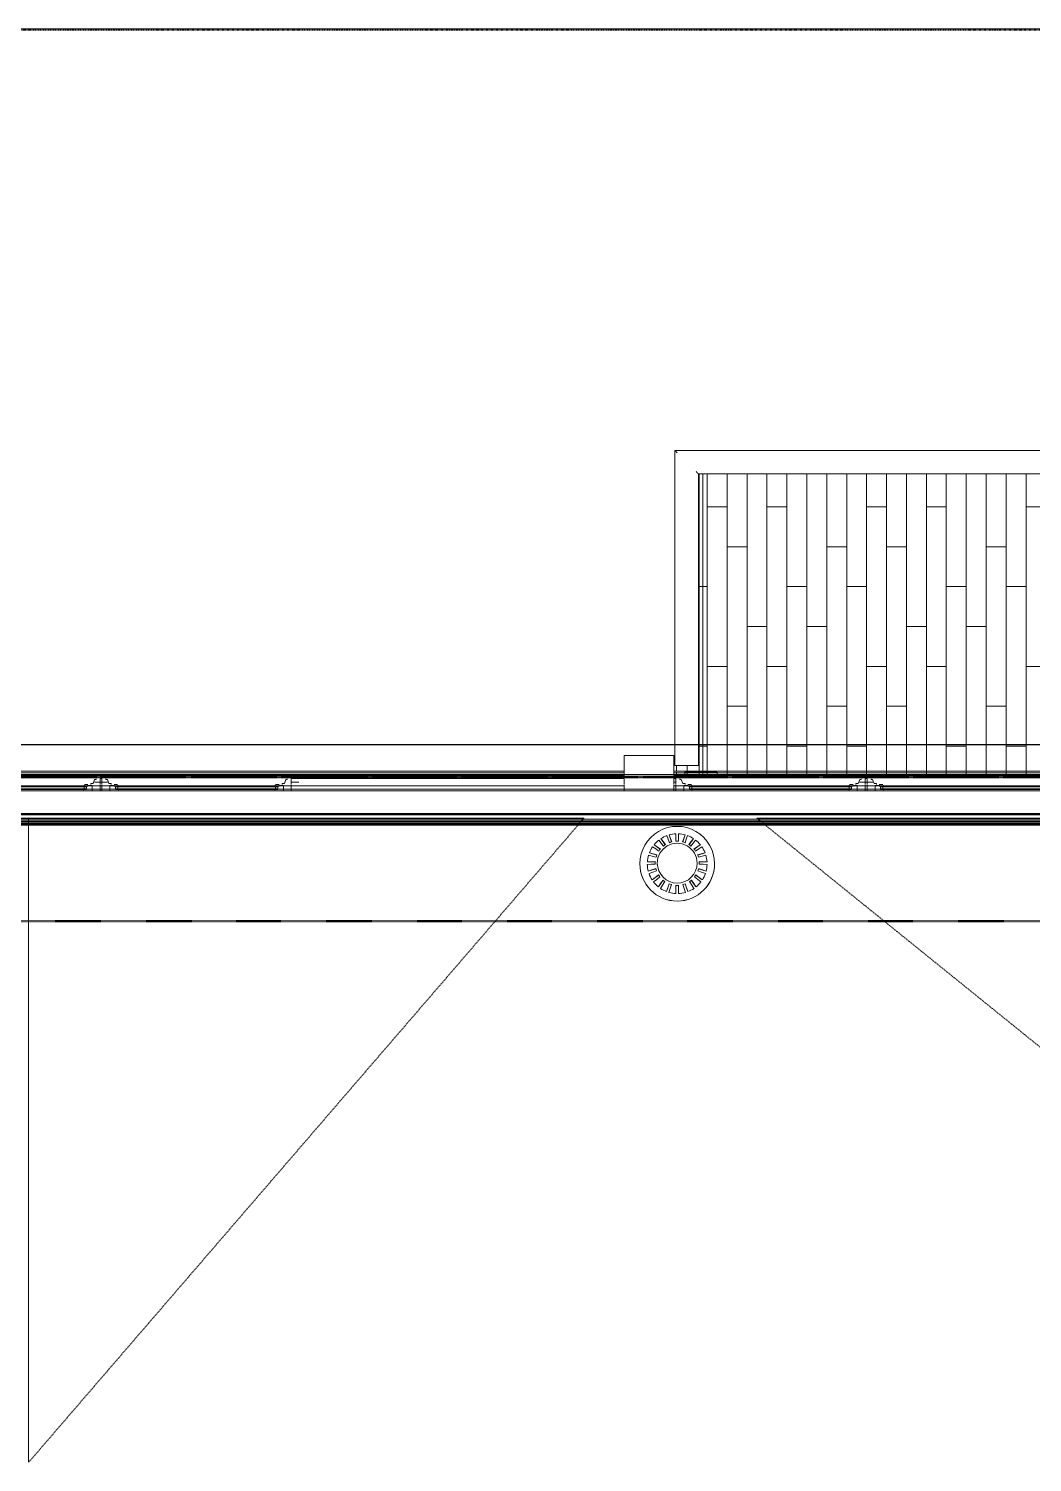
# Model space of a CAD drawing. Header units: inches. Extents: x -4218 to -1830, y 9757 to 12359.
# Drawn here: x -3420.4 to -3219, y 11981.1 to 12268.8 of the extents above; entities that cross this region are included whole.
import ezdxf

# ---------------------------------------------------------------- set-up
doc = ezdxf.new("R2010")
doc.units = ezdxf.units.IN
doc.header["$MEASUREMENT"] = 0
doc.linetypes.add('Dash 1_16_', pattern=[0.125, 0.0625, -0.0625])
doc.linetypes.add('Double Dash 3_8_', pattern=[1, 0.375, -0.125, 0.125, -0.125, 0.125, -0.125])
for name, color, linetype, lineweight in [('0-1', 7, 'Continuous', 5), ('A-FLOR-1', 192, 'Continuous', 9), ('A-FLOR-HRAL', 11, 'Continuous', 9), ('A-FLOR-PATT-1', 9, 'Continuous', 9), ('A-GENM', 5, 'Continuous', 9), ('A-GLAZ-1', 151, 'Continuous', 9), ('A-GLAZ-2', 151, 'Continuous', 20), ('A-ROOF', 132, 'Continuous', 13), ('A-ROOF-1', 253, 'Dash 1_16_', 9), ('A-ROOF-2', 254, 'Dash 1_16_', 9), ('A-ROOF-3', 7, 'Dash 1_16_', 9), ('A-WALL-1', 113, 'Continuous', 9), ('C-PROP-LINE', 91, 'Double Dash 3_8_', 50), ('C-PROP-LINE-1', 91, 'Dash 1_16_', 50), ('C-TOPO', 7, 'Continuous', 9), ('M-EQPM', 50, 'Continuous', 9)]:
    doc.layers.add(name, color=color, linetype=linetype, lineweight=lineweight)

# ---------------------------------------------------------------- blocks, each defined once
blk = doc.blocks.new('CTR  - Topography_rvt-1-BACKGROUND - ROOF PLAN')
at = {"layer": 'C-TOPO'}
for p, q in [((-3381.54, 12268.83), (-3483.35, 12268.83)), ((-3483.35, 12268.83), (-3381.54, 12268.83)), ((-3228, 12268.83), (-3381.54, 12268.83)), ((-3381.54, 12268.83), (-3228, 12268.83)), ((-3159.95, 12268.83), (-3228, 12268.83)), ((-3228, 12268.83), (-3159.95, 12268.83))]:
    blk.add_line(p, q, dxfattribs=at)
blk = doc.blocks.new('Basic Wall _ EXT - FIBER CEMENT - LARGE - ___-2505162-BACKGROUND - ROOF PLAN')
at = {"layer": 'A-WALL-1'}
for p, q in [((-3405.74, 12118.91), (-3406.11, 12118.91)), ((-3405.74, 12118.91), (-3406.11, 12118.91)), ((-3406.11, 12118.88), (-3405.74, 12118.88)), ((-3405.74, 12118.88), (-3406.11, 12118.88)), ((-3300.91, 12118.91), (-3367.71, 12118.91)), ((-3300.91, 12118.91), (-3367.71, 12118.91)), ((-3367.71, 12118.88), (-3300.91, 12118.88)), ((-3300.91, 12118.88), (-3367.71, 12118.88)), ((-3290.54, 12118.91), (-3290.91, 12118.91)), ((-3290.54, 12118.91), (-3290.91, 12118.91)), ((-3290.91, 12118.88), (-3290.54, 12118.88)), ((-3290.54, 12118.88), (-3290.91, 12118.88)), ((-3252.14, 12118.91), (-3252.51, 12118.91)), ((-3252.14, 12118.91), (-3252.51, 12118.91)), ((-3252.51, 12118.88), (-3252.14, 12118.88)), ((-3252.14, 12118.88), (-3252.51, 12118.88)), ((-3405.74, 12116.87), (-3406.11, 12116.87)), ((-3405.74, 12116.87), (-3406.11, 12116.87)), ((-3406.11, 12116.84), (-3405.74, 12116.84)), ((-3405.74, 12116.84), (-3406.11, 12116.84)), ((-3300.91, 12116.87), (-3367.71, 12116.87)), ((-3300.91, 12116.87), (-3367.71, 12116.87)), ((-3367.71, 12116.84), (-3300.91, 12116.84)), ((-3300.91, 12116.84), (-3367.71, 12116.84)), ((-3290.54, 12116.87), (-3290.91, 12116.87)), ((-3290.54, 12116.87), (-3290.91, 12116.87)), ((-3290.91, 12116.84), (-3290.54, 12116.84)), ((-3290.54, 12116.84), (-3290.91, 12116.84)), ((-3252.14, 12116.87), (-3252.51, 12116.87)), ((-3252.14, 12116.87), (-3252.51, 12116.87)), ((-3252.51, 12116.84), (-3252.14, 12116.84)), ((-3252.14, 12116.84), (-3252.51, 12116.84))]:
    blk.add_line(p, q, dxfattribs=at)
blk = doc.blocks.new('Basic Wall _ EXT - FIBER CEMENT - LARGE - ___-2162455-BACKGROUND - ROOF PLAN')
at = {"layer": 'A-WALL-1'}
for p, q in [((-3549.34, 12119.8), (-3300.91, 12119.8)), ((-3300.91, 12119.5), (-3549.34, 12119.5)), ((-3300.91, 12119.5), (-3549.34, 12119.5)), ((-3300.91, 12119.48), (-3549.34, 12119.48)), ((-3300.91, 12119.46), (-3549.34, 12119.46)), ((-3300.91, 12119.46), (-3549.34, 12119.46)), ((-3300.91, 12119.46), (-3549.34, 12119.46)), ((-3290.91, 12119.8), (-3055.05, 12119.8)), ((-3057.92, 12119.5), (-3290.91, 12119.5)), ((-3057.92, 12119.5), (-3290.91, 12119.5)), ((-3057.92, 12119.48), (-3290.91, 12119.48)), ((-3057.92, 12119.46), (-3290.91, 12119.46)), ((-3057.92, 12119.46), (-3290.91, 12119.46)), ((-3057.92, 12119.46), (-3290.91, 12119.46)), ((-3300.91, 12116.87), (-3549.34, 12116.87)), ((-3300.91, 12116.87), (-3549.34, 12116.87)), ((-3549.34, 12116.84), (-3300.91, 12116.84)), ((-3300.91, 12116.84), (-3549.34, 12116.84)), ((-3057.93, 12116.87), (-3290.91, 12116.87)), ((-3057.93, 12116.87), (-3290.91, 12116.87)), ((-3290.91, 12116.84), (-3057.93, 12116.84)), ((-3057.93, 12116.84), (-3290.91, 12116.84))]:
    blk.add_line(p, q, dxfattribs=at)
blk = doc.blocks.new('Basic Wall _ EXT - FIBER CEMENT - SMALL - ___-2145929-BACKGROUND - ROOF PLAN')
at = {"layer": 'A-WALL-1'}
for p, q in [((-2061.36, 12125.15), (-3867.29, 12125.15)), ((-2061.36, 12125.15), (-3867.29, 12125.15)), ((-3867.21, 12125.07), (-2061.44, 12125.07)), ((-2061.44, 12125.07), (-3867.21, 12125.07)), ((-2067.39, 12119.12), (-3861.25, 12119.12)), ((-2067.46, 12119.05), (-3861.19, 12119.05)), ((-2067.92, 12118.59), (-3860.73, 12118.59)), ((-2067.92, 12118.59), (-3860.73, 12118.59)), ((-2067.92, 12118.59), (-3860.73, 12118.59)), ((-2070.35, 12116.17), (-3858.3, 12116.17)), ((-2070.35, 12116.17), (-3858.3, 12116.17)), ((-2075.17, 12111.34), (-3853.48, 12111.34)), ((-2075.17, 12111.34), (-3853.48, 12111.34)), ((-2075.25, 12111.26), (-3853.4, 12111.26)), ((-2075.25, 12111.26), (-3853.4, 12111.26)), ((-3853.2, 12111.06), (-2075.45, 12111.06)), ((-2075.45, 12111.06), (-3853.2, 12111.06)), ((-3852.33, 12110.19), (-2076.32, 12110.19)), ((-2076.32, 12110.19), (-3852.33, 12110.19)), ((-2076.67, 12109.84), (-3851.97, 12109.84)), ((-2076.72, 12109.79), (-3851.93, 12109.79)), ((-2076.73, 12109.78), (-3851.92, 12109.78)), ((-3851.85, 12109.72), (-2076.8, 12109.72)), ((-2076.79, 12109.72), (-3851.85, 12109.72)), ((-2076.8, 12109.72), (-3851.85, 12109.72)), ((-2076.8, 12109.71), (-3851.85, 12109.71)), ((-2076.83, 12109.68), (-3851.82, 12109.68)), ((-2076.86, 12109.65), (-3851.78, 12109.65)), ((-3851.71, 12109.57), (-2076.94, 12109.57)), ((-2077.23, 12109.28), (-3851.42, 12109.28)), ((-2077.3, 12109.22), (-3851.35, 12109.22)), ((-2077.42, 12109.09), (-3851.22, 12109.09)), ((-2077.53, 12108.98), (-3851.11, 12108.98))]:
    blk.add_line(p, q, dxfattribs=at)
blk = doc.blocks.new('Window-Double_Hung-Andersen-400_Series-Tilt_Wash - DOUBLE HUNG - COTTAGE - 3RD FLOOR-V2-BACKGROUND - ROOF PLAN')
at = {"layer": 'A-GLAZ-1'}
for p, q in [((-16.29, 2.5), (-15.7, 2.5)), ((-16.29, 2.12), (-15.7, 2.12)), ((-15.82, 2.5), (-15.82, 2.12)), ((-15.7, 2.62), (15.7, 2.62)), ((-15.7, 2.5), (15.7, 2.5)), ((-15.7, 2.12), (15.7, 2.12)), ((-15.7, 2), (15.7, 2)), ((16.29, 2.5), (15.7, 2.5)), ((16.29, 2.12), (15.7, 2.12)), ((15.82, 2.5), (15.82, 2.12))]:
    blk.add_line(p, q, dxfattribs=at)
at = {"layer": 'A-GLAZ-2'}
for p, q in [((-19.01, 3.44), (-20.51, 3.44)), ((19.01, 4.81), (-19.01, 4.81)), ((-19.01, 4.81), (-19.01, 4.56)), ((-19.01, 4.11), (-19.01, 3)), ((-18.2, 4.81), (-18.2, 4.56)), ((-18.2, 4.11), (-18.2, 4)), ((-18.2, 4), (-17.92, 4)), ((-17.92, 4), (-17.61, 3.19)), ((-17.61, 3.19), (-17.14, 3.19)), ((-17.14, 3.19), (-17.14, 3)), ((-15.86, 2.97), (-16.57, 2.97)), ((15.86, 2.97), (16.57, 2.97)), ((17.14, 3.19), (17.14, 3.01)), ((17.61, 3.19), (17.14, 3.19)), ((17.92, 4), (17.61, 3.19)), ((18.2, 4), (17.92, 4)), ((18.2, 4.81), (18.2, 4.56)), ((18.2, 4.11), (18.2, 4)), ((19.01, 4.56), (19.01, 4.81)), ((19.01, 3.06), (19.01, 4.11)), ((19.01, 3.44), (20.51, 3.44)), ((-19.01, 2.84), (-19.01, 2.72)), ((-19.01, 2.69), (-19.01, 2.01)), ((-19.01, 2.01), (-19.01, 1.69)), ((-17.42, 2.75), (-16.57, 2.75)), ((-17.42, 2.69), (-17.42, 2.01)), ((-17.42, 2.01), (-17.42, 1.69)), ((-17.14, 2.84), (-17.14, 2.75)), ((-16.57, 2.72), (-16.57, 2.84)), ((-16.57, 2.62), (-16.57, 2.69)), ((-15.7, 2.62), (-16.57, 2.62)), ((-16.29, 2.62), (-16.29, 2.01)), ((-15.7, 2), (-16.29, 2)), ((-15.8, 2.84), (-15.74, 2.72)), ((-15.78, 1.69), (-15.7, 2)), ((-15.73, 2.69), (-15.7, 2.62)), ((15.73, 2.69), (15.7, 2.62)), ((15.7, 2.62), (16.57, 2.62)), ((15.7, 2), (16.29, 2)), ((15.78, 1.69), (15.7, 2)), ((15.8, 2.84), (15.74, 2.72)), ((16.29, 2.62), (16.29, 2.01)), ((16.57, 2.72), (16.57, 2.84)), ((17.42, 2.75), (16.57, 2.75)), ((16.57, 2.62), (16.57, 2.69)), ((17.14, 2.84), (17.14, 2.75)), ((17.42, 2.69), (17.42, 2.01)), ((17.42, 2.01), (17.42, 1.69)), ((19.01, 2.72), (19.01, 2.84)), ((19.01, 2.01), (19.01, 2.69)), ((19.01, 1.69), (19.01, 2.01))]:
    blk.add_line(p, q, dxfattribs=at)
blk = doc.blocks.new('Window-Double_Hung-Andersen-400_Series-Tilt_Wash - DOUBLE HUNG - COTTAGE - 3RD FLOOR-V3-BACKGROUND - ROOF PLAN')
at = {"layer": 'A-GLAZ-1'}
for p, q in [((-16.29, 2.5), (-15.7, 2.5)), ((-16.29, 2.12), (-15.7, 2.12)), ((-15.82, 2.5), (-15.82, 2.12)), ((-15.7, 2.62), (15.7, 2.62)), ((-15.7, 2.5), (15.7, 2.5)), ((-15.7, 2.12), (15.7, 2.12)), ((-15.7, 2), (15.7, 2)), ((16.29, 2.5), (15.7, 2.5)), ((16.29, 2.12), (15.7, 2.12)), ((15.82, 2.5), (15.82, 2.12))]:
    blk.add_line(p, q, dxfattribs=at)
at = {"layer": 'A-GLAZ-2'}
for p, q in [((-19.01, 3.44), (-19.39, 3.44)), ((19.01, 4.81), (-19.01, 4.81)), ((-19.01, 4.81), (-19.01, 4.56)), ((-19.01, 4.11), (-19.01, 3)), ((-18.2, 4.81), (-18.2, 4.56)), ((-18.2, 4.11), (-18.2, 4)), ((-18.2, 4), (-17.92, 4)), ((-17.92, 4), (-17.61, 3.19)), ((-17.61, 3.19), (-17.14, 3.19)), ((-17.14, 3.19), (-17.14, 3)), ((-15.86, 2.97), (-16.57, 2.97)), ((15.86, 2.97), (16.57, 2.97)), ((17.14, 3.19), (17.14, 3)), ((17.61, 3.19), (17.14, 3.19)), ((17.92, 4), (17.61, 3.19)), ((18.2, 4), (17.92, 4)), ((18.2, 4.81), (18.2, 4.56)), ((18.2, 4.11), (18.2, 4)), ((19.01, 4.56), (19.01, 4.81)), ((19.01, 3), (19.01, 4.11)), ((19.01, 3.44), (20.51, 3.44)), ((-19.01, 2.84), (-19.01, 2.72)), ((-19.01, 2.69), (-19.01, 2.01)), ((-19.01, 2.01), (-19.01, 1.69)), ((-17.42, 2.75), (-16.57, 2.75)), ((-17.42, 2.69), (-17.42, 2.01)), ((-17.42, 2.01), (-17.42, 1.69)), ((-17.14, 2.84), (-17.14, 2.75)), ((-16.57, 2.72), (-16.57, 2.84)), ((-16.57, 2.62), (-16.57, 2.69)), ((-15.7, 2.62), (-16.57, 2.62)), ((-16.29, 2.62), (-16.29, 2.01)), ((-15.7, 2), (-16.29, 2)), ((-15.8, 2.84), (-15.74, 2.72)), ((-15.78, 1.69), (-15.7, 2)), ((-15.73, 2.69), (-15.7, 2.62)), ((15.73, 2.69), (15.7, 2.62)), ((15.7, 2.62), (16.57, 2.62)), ((15.7, 2), (16.29, 2)), ((15.78, 1.69), (15.7, 2)), ((15.8, 2.84), (15.74, 2.72)), ((16.29, 2.62), (16.29, 2.01)), ((16.57, 2.72), (16.57, 2.84)), ((17.42, 2.75), (16.57, 2.75)), ((16.57, 2.62), (16.57, 2.69)), ((17.14, 2.84), (17.14, 2.75)), ((17.42, 2.69), (17.42, 2.01)), ((17.42, 2.01), (17.42, 1.69)), ((19.01, 2.72), (19.01, 2.84)), ((19.01, 2.01), (19.01, 2.69)), ((19.01, 1.69), (19.01, 2.01))]:
    blk.add_line(p, q, dxfattribs=at)
blk = doc.blocks.new('Window-Double_Hung-Andersen-400_Series-Tilt_Wash - DOUBLE HUNG - COTTAGE - 3RD FLOOR-V4-BACKGROUND - ROOF PLAN')
at = {"layer": 'A-GLAZ-1'}
for p, q in [((-16.29, 2.5), (-15.7, 2.5)), ((-16.29, 2.12), (-15.7, 2.12)), ((-15.82, 2.5), (-15.82, 2.16)), ((-15.7, 2.62), (15.7, 2.62)), ((-15.7, 2.5), (15.7, 2.5)), ((-15.7, 2.12), (15.7, 2.12)), ((-15.7, 2), (15.7, 2)), ((16.29, 2.5), (15.7, 2.5)), ((16.29, 2.12), (15.7, 2.12)), ((15.82, 2.5), (15.82, 2.12))]:
    blk.add_line(p, q, dxfattribs=at)
at = {"layer": 'A-GLAZ-2'}
for p, q in [((-19.01, 3.44), (-20.51, 3.44)), ((19.01, 4.81), (-19.01, 4.81)), ((-19.01, 4.81), (-19.01, 4.56)), ((-19.01, 4.27), (-19.01, 4.22)), ((-19.01, 4.11), (-19.01, 3)), ((-18.2, 4.81), (-18.2, 4.56)), ((-18.2, 4.27), (-18.2, 4.22)), ((-18.2, 4.11), (-18.2, 4)), ((-18.2, 4), (-17.92, 4)), ((-17.92, 4), (-17.61, 3.19)), ((-17.61, 3.19), (-17.14, 3.19)), ((-17.14, 3.19), (-17.14, 3)), ((-15.86, 2.97), (-16.57, 2.97)), ((15.86, 2.97), (16.57, 2.97)), ((17.14, 3.19), (17.14, 3)), ((17.61, 3.19), (17.14, 3.19)), ((17.92, 4), (17.61, 3.19)), ((18.2, 4), (17.92, 4)), ((18.2, 4.81), (18.2, 4.56)), ((18.2, 4.11), (18.2, 4)), ((19.01, 4.56), (19.01, 4.81)), ((19.01, 3), (19.01, 4.11)), ((19.01, 3.44), (20.51, 3.44)), ((-19.01, 2.84), (-19.01, 2.72)), ((-19.01, 2.69), (-19.01, 2.01)), ((-19.01, 2.01), (-19.01, 1.69)), ((-17.42, 2.75), (-16.57, 2.75)), ((-17.42, 2.69), (-17.42, 2.01)), ((-17.42, 2.01), (-17.42, 1.69)), ((-17.14, 2.84), (-17.14, 2.79)), ((-16.57, 2.72), (-16.57, 2.84)), ((-16.57, 2.62), (-16.57, 2.69)), ((-15.7, 2.62), (-16.57, 2.62)), ((-16.29, 2.62), (-16.29, 2.01)), ((-15.7, 2), (-16.29, 2)), ((-15.8, 2.84), (-15.74, 2.72)), ((-15.78, 1.69), (-15.7, 2)), ((-15.73, 2.69), (-15.7, 2.62)), ((15.73, 2.69), (15.7, 2.62)), ((15.7, 2.62), (16.57, 2.62)), ((15.7, 2), (16.29, 2)), ((15.78, 1.69), (15.7, 2)), ((15.79, 2.83), (15.74, 2.72)), ((16.29, 2.62), (16.29, 2.01)), ((16.57, 2.72), (16.57, 2.83)), ((17.42, 2.75), (16.57, 2.75)), ((16.57, 2.62), (16.57, 2.69)), ((17.14, 2.83), (17.14, 2.75)), ((17.42, 2.69), (17.42, 2.01)), ((17.42, 1.99), (17.42, 1.69)), ((19.01, 2.72), (19.01, 2.83)), ((19.01, 2.01), (19.01, 2.69)), ((19.01, 1.69), (19.01, 1.98))]:
    blk.add_line(p, q, dxfattribs=at)
blk = doc.blocks.new('Window-Double_Hung-Andersen-400_Series-Tilt_Wash - DOUBLE HUNG - COTTAGE - 3RD FLOOR-V47-BACKGROUND - ROOF PLAN')
at = {"layer": 'A-GLAZ-1'}
for p, q in [((-16.29, 2.5), (-15.7, 2.5)), ((-16.29, 2.12), (-15.7, 2.12)), ((-15.82, 2.5), (-15.82, 2.12)), ((-15.7, 2.62), (15.7, 2.62)), ((-15.7, 2.5), (15.7, 2.5)), ((-15.7, 2.12), (15.7, 2.12)), ((-15.7, 2), (15.7, 2)), ((16.29, 2.5), (15.7, 2.5)), ((16.29, 2.12), (15.7, 2.12)), ((15.82, 2.5), (15.82, 2.12))]:
    blk.add_line(p, q, dxfattribs=at)
at = {"layer": 'A-GLAZ-2'}
for p, q in [((-19.01, 3.44), (-20.51, 3.44)), ((19.01, 4.81), (-19.01, 4.81)), ((-19.01, 4.81), (-19.01, 4.56)), ((-19.01, 4.39), (-19.01, 4.34)), ((-19.01, 4.27), (-19.01, 4.22)), ((-19.01, 4.11), (-19.01, 3)), ((-19.01, 2.88), (-19.01, 2.74)), ((-18.2, 4.81), (-18.2, 4.56)), ((-18.2, 4.39), (-18.2, 4.34)), ((-18.2, 4.27), (-18.2, 4.22)), ((-18.2, 4.11), (-18.2, 4)), ((-18.2, 4), (-17.92, 4)), ((-17.92, 4), (-17.61, 3.2)), ((-17.61, 3.19), (-17.14, 3.19)), ((-17.14, 3.19), (-17.14, 3)), ((-17.14, 2.88), (-17.14, 2.75)), ((-15.86, 2.97), (-16.57, 2.97)), ((-16.57, 2.74), (-16.57, 2.88)), ((-15.82, 2.88), (-15.76, 2.75)), ((15.86, 2.97), (16.57, 2.97)), ((17.14, 3.19), (17.14, 3)), ((17.61, 3.19), (17.14, 3.19)), ((17.92, 4), (17.61, 3.19)), ((18.2, 4), (17.92, 4)), ((18.2, 4.81), (18.2, 4.56)), ((18.2, 4.27), (18.2, 4.22)), ((18.2, 4.11), (18.2, 4)), ((19.01, 4.56), (19.01, 4.81)), ((19.01, 4.22), (19.01, 4.27)), ((19.01, 3), (19.01, 4.11)), ((19.01, 3.44), (20.51, 3.44)), ((-19.01, 2.69), (-19.01, 2.01)), ((-19.01, 2.01), (-19.01, 1.69)), ((-17.42, 2.75), (-16.57, 2.75)), ((-17.42, 2.69), (-17.42, 2.01)), ((-17.42, 2.01), (-17.42, 1.69)), ((-16.57, 2.62), (-16.57, 2.69)), ((-15.7, 2.62), (-16.57, 2.62)), ((-16.29, 2.62), (-16.29, 2.01)), ((-15.7, 2), (-16.29, 2)), ((-15.78, 1.69), (-15.7, 2)), ((-15.73, 2.69), (-15.7, 2.62)), ((15.73, 2.69), (15.7, 2.62)), ((15.7, 2.62), (16.57, 2.62)), ((15.7, 2), (16.29, 2)), ((15.78, 1.69), (15.7, 2)), ((15.8, 2.84), (15.74, 2.72)), ((16.29, 2.62), (16.29, 2.01)), ((16.57, 2.72), (16.57, 2.84)), ((17.42, 2.75), (16.57, 2.75)), ((16.57, 2.62), (16.57, 2.69)), ((17.14, 2.84), (17.14, 2.78)), ((17.42, 2.69), (17.42, 2.01)), ((17.42, 2.01), (17.42, 1.69)), ((19.01, 2.72), (19.01, 2.84)), ((19.01, 2.01), (19.01, 2.69)), ((19.01, 1.69), (19.01, 2.01))]:
    blk.add_line(p, q, dxfattribs=at)
blk = doc.blocks.new('Family1 - SCUPPER-2621238-BACKGROUND - ROOF PLAN')
at = {"layer": 'A-GENM'}
for p, q in [((-5, -2.01), (-5, -1.69)), ((-5, -2.84), (-5, -2.01)), ((5, -1.69), (5, -2.01)), ((5, -2.01), (5, -2.84)), ((-5, -4.11), (-5, -3)), ((-5, -4.97), (-5, -4.56)), ((-5, -8.81), (-5, -4.97)), ((5, -3), (5, -4.11)), ((5, -4.56), (5, -4.97)), ((5, -4.97), (5, -8.81)), ((5, -8.81), (-5, -8.81))]:
    blk.add_line(p, q, dxfattribs=at)
blk = doc.blocks.new('Railing - Baluster_01-V161-BACKGROUND - ROOF PLAN')
at = {"layer": 'A-FLOR-HRAL'}
for p, q in [((-0.59, 1.18), (0.59, 1.18)), ((-0.59, 0.59), (-0.59, 1.18)), ((0.59, 1.18), (0.59, 0.59))]:
    blk.add_line(p, q, dxfattribs=at)
blk = doc.blocks.new('Railing - Railing-2700264-BACKGROUND - ROOF PLAN')
at = {"layer": 'A-FLOR-HRAL'}
for p, q in [((-3176.67, 12184.2), (-3290.72, 12184.2)), ((-3290.72, 12184.2), (-3290.72, 12125.15)), ((-3176.67, 12125.15), (-3176.67, 12184.2)), ((-3286, 12179.48), (-3181.4, 12179.48)), ((-3286, 12125.15), (-3286, 12179.48)), ((-3181.4, 12179.48), (-3181.4, 12125.15)), ((-3290.72, 12125.15), (-3290.72, 12125.07)), ((-3290.72, 12125.07), (-3290.72, 12120.95)), ((-3286, 12125.07), (-3286, 12125.15)), ((-3286, 12120.95), (-3286, 12125.07)), ((-3181.4, 12125.15), (-3181.4, 12125.07)), ((-3181.4, 12125.07), (-3181.4, 12120.95)), ((-3176.67, 12125.07), (-3176.67, 12125.15)), ((-3176.67, 12120.95), (-3176.67, 12125.07)), ((-3290.37, 12120.95), (-3290.72, 12120.95)), ((-3290.25, 12120.95), (-3290.37, 12120.95)), ((-3286.47, 12120.95), (-3290.25, 12120.95)), ((-3286, 12120.95), (-3286.47, 12120.95)), ((-3181.34, 12120.95), (-3181.4, 12120.95)), ((-3180.93, 12120.95), (-3181.34, 12120.95)), ((-3177.15, 12120.95), (-3180.93, 12120.95)), ((-3176.67, 12120.95), (-3177.15, 12120.95))]:
    blk.add_line(p, q, dxfattribs=at)
for points, knots in [([(-3290.72, 12184.2), (-3290.72, 12184.2), (-3290.72, 12184.19), (-3290.69, 12184.17), (-3290.66, 12184.14), (-3290.63, 12184.11), (-3290.61, 12184.08), (-3290.58, 12184.06), (-3290.54, 12184.02), (-3290.5, 12183.97), (-3290.46, 12183.94), (-3290.42, 12183.9), (-3290.35, 12183.83), (-3290.29, 12183.77), (-3290.25, 12183.73)], [0, 0, 0, 0, 0.166667, 0.25, 0.333333, 0.416667, 0.458333, 0.5, 0.583333, 0.666667, 0.708333, 0.75, 0.833333, 1, 1, 1, 1]), ([(-3176.67, 12184.2), (-3176.67, 12184.2), (-3176.68, 12184.19), (-3176.71, 12184.17), (-3176.74, 12184.14), (-3176.77, 12184.11), (-3176.79, 12184.08), (-3176.82, 12184.06), (-3176.86, 12184.02), (-3176.9, 12183.97), (-3176.94, 12183.94), (-3176.98, 12183.9), (-3177.04, 12183.83), (-3177.11, 12183.77), (-3177.15, 12183.73)], [0, 0, 0, 0, 0.166667, 0.25, 0.333333, 0.416667, 0.458333, 0.5, 0.583333, 0.666667, 0.708333, 0.75, 0.833333, 1, 1, 1, 1]), ([(-3286.47, 12179.95), (-3286.43, 12179.91), (-3286.37, 12179.85), (-3286.29, 12179.77), (-3286.24, 12179.72), (-3286.21, 12179.69), (-3286.18, 12179.65), (-3286.14, 12179.62), (-3286.12, 12179.59), (-3286.09, 12179.57), (-3286.06, 12179.54), (-3286.03, 12179.51), (-3286.01, 12179.49), (-3286, 12179.48), (-3286, 12179.48)], [0, 0, 0, 0, 0.166667, 0.25, 0.333333, 0.375, 0.416667, 0.5, 0.541667, 0.583333, 0.666667, 0.75, 0.833333, 1, 1, 1, 1]), ([(-3180.93, 12179.95), (-3180.97, 12179.91), (-3181.03, 12179.85), (-3181.11, 12179.77), (-3181.15, 12179.72), (-3181.19, 12179.69), (-3181.22, 12179.65), (-3181.25, 12179.62), (-3181.28, 12179.59), (-3181.31, 12179.57), (-3181.34, 12179.54), (-3181.36, 12179.51), (-3181.39, 12179.49), (-3181.4, 12179.48), (-3181.4, 12179.48)], [0, 0, 0, 0, 0.166667, 0.25, 0.333333, 0.375, 0.416667, 0.5, 0.541667, 0.583333, 0.666667, 0.75, 0.833333, 1, 1, 1, 1])]:
    blk.add_open_spline(points, degree=3, knots=knots, dxfattribs=at)
at = {"rotation": 180}
blk.add_blockref('Railing - Baluster_01-V161-BACKGROUND - ROOF PLAN', (-3179.04, 12121.54), dxfattribs=at)
blk = doc.blocks.new('Walls 124 - Walls 1-2567764-BACKGROUND - ROOF PLAN')
at = {"layer": 'A-WALL-1'}
for p, q in [((-3285.83, 12125.15), (-3285.83, 12179.48)), ((-3285.08, 12179.48), (-3285.08, 12125.15)), ((-3285.83, 12125.07), (-3285.83, 12125.15)), ((-3285.83, 12119.79), (-3285.83, 12125.07)), ((-3285.08, 12125.15), (-3285.08, 12125.07)), ((-3285.08, 12125.07), (-3285.08, 12119.79)), ((-3288.7, 12119.5), (-3288.7, 12119.58)), ((-3288.59, 12119.58), (-3288.7, 12119.58)), ((-3288.7, 12119.58), (-3288.27, 12119.58)), ((-3288.7, 12119.12), (-3288.7, 12119.46)), ((-3288.7, 12118.96), (-3288.7, 12119.12)), ((-3288.27, 12119.58), (-3288.59, 12119.58)), ((-3287.75, 12119.58), (-3288.27, 12119.58)), ((-3288.27, 12119.58), (-3286.29, 12119.58)), ((-3286.29, 12119.58), (-3287.75, 12119.58)), ((-3285.83, 12119.58), (-3286.29, 12119.58)), ((-3286.29, 12119.58), (-3285.45, 12119.58)), ((-3285.83, 12119.58), (-3285.83, 12119.63)), ((-3285.83, 12119.5), (-3285.83, 12119.58)), ((-3285.83, 12119.12), (-3285.83, 12119.46)), ((-3285.83, 12118.96), (-3285.83, 12119.12)), ((-3285.72, 12119.58), (-3285.78, 12119.58)), ((-3285.64, 12119.58), (-3285.72, 12119.58)), ((-3285.55, 12119.58), (-3285.64, 12119.58)), ((-3285.45, 12119.58), (-3285.55, 12119.58)), ((-3285.35, 12119.58), (-3285.45, 12119.58)), ((-3285.45, 12119.58), (-3284.61, 12119.58)), ((-3285.26, 12119.58), (-3285.35, 12119.58)), ((-3285.18, 12119.58), (-3285.26, 12119.58)), ((-3285.12, 12119.58), (-3285.18, 12119.58)), ((-3285.08, 12119.63), (-3285.08, 12119.58)), ((-3285.08, 12119.58), (-3285.08, 12119.5)), ((-3285.08, 12119.46), (-3285.08, 12119.12)), ((-3285.08, 12119.12), (-3285.08, 12118.96)), ((-3284.61, 12119.58), (-3285.07, 12119.58)), ((-3283.83, 12119.58), (-3284.61, 12119.58)), ((-3284.61, 12119.58), (-3282.64, 12119.58)), ((-3283.15, 12119.58), (-3283.83, 12119.58)), ((-3282.64, 12119.58), (-3283.15, 12119.58)), ((-3282.2, 12119.58), (-3282.64, 12119.58)), ((-3282.64, 12119.58), (-3282.31, 12119.58)), ((-3282.31, 12119.58), (-3282.2, 12119.58)), ((-3282.2, 12119.58), (-3282.2, 12119.5)), ((-3282.2, 12119.46), (-3282.2, 12119.12)), ((-3282.2, 12119.12), (-3282.2, 12118.96))]:
    blk.add_line(p, q, dxfattribs=at)
blk = doc.blocks.new('22142613 - Roof Drains - Type A - 15_ Strainer - 8_ Drain-V175-BACKGROUND - ROOF PLAN')
at = {"layer": 'M-EQPM'}
for p, q in [((-2638.71, 12105.04), (-2639.59, 12106.26)), ((-2637.44, 12105.59), (-2637.91, 12107.01)), ((-2634.74, 12107.01), (-2635.2, 12105.59)), ((-2633.06, 12106.26), (-2633.94, 12105.04)), ((-2640.44, 12102.94), (-2641.91, 12103.41)), ((-2639.74, 12104.13), (-2640.97, 12105.02)), ((-2631.68, 12105.02), (-2632.91, 12104.13)), ((-2630.74, 12103.41), (-2632.21, 12102.94)), ((-2643.82, 12101.23), (-2643.82, 12101.21)), ((-2640.74, 12101.59), (-2642.31, 12101.59)), ((-2640.61, 12100.21), (-2642.13, 12099.71)), ((-2640.32, 12101.21), (-2640.32, 12100.99)), ((-2632.32, 12100.99), (-2632.32, 12101.21)), ((-2630.52, 12099.71), (-2632.04, 12100.21)), ((-2630.33, 12101.59), (-2631.91, 12101.59)), ((-2628.82, 12101.21), (-2628.82, 12101.23)), ((-2640.05, 12098.94), (-2641.37, 12097.98)), ((-2639.13, 12097.9), (-2640.1, 12096.57)), ((-2632.55, 12096.57), (-2633.51, 12097.9)), ((-2631.28, 12097.98), (-2632.59, 12098.94)), ((-2637.93, 12097.19), (-2638.45, 12095.62)), ((-2634.2, 12095.62), (-2634.71, 12097.19))]:
    blk.add_line(p, q, dxfattribs=at)
at = {"layer": 'M-EQPM', "flags": 128}
for points in [[(-2639.07, 12104.78), (-2639.54, 12105.37), (-2640, 12105.97)], [(-2639.59, 12106.26), (-2639.13, 12105.66), (-2638.66, 12105.07)], [(-2637.9, 12105.45), (-2638.14, 12106.16), (-2638.38, 12106.86)], [(-2637.91, 12107.01), (-2637.66, 12106.31), (-2637.42, 12105.6)], [(-2636.57, 12105.73), (-2636.57, 12106.48), (-2636.57, 12107.22)], [(-2636.07, 12107.22), (-2636.07, 12106.48), (-2636.07, 12105.73)], [(-2635.23, 12105.6), (-2634.99, 12106.31), (-2634.74, 12107.01)], [(-2634.27, 12106.86), (-2634.51, 12106.16), (-2634.75, 12105.45)], [(-2633.98, 12105.07), (-2633.52, 12105.66), (-2633.06, 12106.26)], [(-2632.65, 12105.97), (-2633.11, 12105.37), (-2633.57, 12104.78)], [(-2641.91, 12103.41), (-2641.16, 12103.21), (-2640.41, 12103.01)], [(-2640, 12103.78), (-2640.63, 12104.2), (-2641.27, 12104.62)], [(-2640.97, 12105.02), (-2640.33, 12104.6), (-2639.69, 12104.18)], [(-2632.95, 12104.18), (-2632.31, 12104.6), (-2631.68, 12105.02)], [(-2631.38, 12104.62), (-2632.01, 12104.2), (-2632.65, 12103.78)], [(-2632.24, 12103.01), (-2631.49, 12103.21), (-2630.74, 12103.41)], [(-2640.75, 12101.17), (-2641.53, 12101.13), (-2642.32, 12101.09)], [(-2642.31, 12101.59), (-2641.52, 12101.63), (-2640.73, 12101.67)], [(-2642.13, 12099.71), (-2641.38, 12100), (-2640.63, 12100.29)], [(-2640.58, 12102.54), (-2641.32, 12102.74), (-2642.07, 12102.94)], [(-2630.57, 12102.94), (-2631.32, 12102.74), (-2632.07, 12102.54)], [(-2632.02, 12100.29), (-2631.27, 12100), (-2630.52, 12099.71)], [(-2631.91, 12101.67), (-2631.12, 12101.63), (-2630.33, 12101.59)], [(-2630.33, 12101.09), (-2631.11, 12101.13), (-2631.9, 12101.17)], [(-2640.49, 12099.81), (-2641.23, 12099.52), (-2641.98, 12099.24)], [(-2641.37, 12097.98), (-2640.73, 12098.49), (-2640.09, 12098.99)], [(-2639.81, 12098.58), (-2640.44, 12098.08), (-2641.08, 12097.57)], [(-2640.1, 12096.57), (-2639.64, 12097.25), (-2639.17, 12097.93)], [(-2638.77, 12097.63), (-2639.24, 12096.95), (-2639.7, 12096.27)], [(-2632.95, 12096.27), (-2633.41, 12096.95), (-2633.87, 12097.63)], [(-2633.47, 12097.93), (-2633.01, 12097.25), (-2632.55, 12096.57)], [(-2631.57, 12097.57), (-2632.2, 12098.08), (-2632.84, 12098.58)], [(-2632.55, 12098.99), (-2631.92, 12098.49), (-2631.28, 12097.98)], [(-2630.66, 12099.24), (-2631.41, 12099.52), (-2632.16, 12099.81)], [(-2638.45, 12095.62), (-2638.2, 12096.41), (-2637.96, 12097.2)], [(-2637.48, 12097.04), (-2637.73, 12096.25), (-2637.97, 12095.46)], [(-2636.57, 12095.23), (-2636.57, 12096.06), (-2636.57, 12096.89)], [(-2636.07, 12096.89), (-2636.07, 12096.06), (-2636.07, 12095.23)], [(-2634.68, 12095.46), (-2634.92, 12096.25), (-2635.16, 12097.04)], [(-2634.69, 12097.2), (-2634.45, 12096.41), (-2634.2, 12095.62)]]:
    blk.add_lwpolyline(points, dxfattribs=at)
at = {"layer": 'M-EQPM'}
for centre, major_axis, start_param, end_param in [((-2636.32, 12101.23), (7.5, 0), 0, 3.141593), ((-2636.32, 12101.23), (6, 0), 2.230094, 2.456861), ((-2636.32, 12101.23), (6, 0), 1.921009, 2.146732), ((-2636.32, 12101.23), (6, 0), 1.612475, 1.83765), ((-2636.32, 12101.23), (6, 0), 1.303943, 1.529118), ((-2636.32, 12101.23), (6, 0), 0.994861, 1.220584), ((-2636.32, 12101.23), (6, 0), 0.684732, 0.911499), ((-2636.32, 12101.23), (6, 0), 2.540227, 2.768432), ((-2636.32, 12101.31), (4.43, 0), 2.747406, 2.860472), ((-2636.32, 12101.34), (4, 0), 0, 3.141593), ((-2636.32, 12101.31), (4.43, 0), 2.43676, 2.549818), ((-2636.32, 12101.31), (4.43, 0), 2.128072, 2.241119), ((-2636.32, 12101.31), (4.43, 0), 1.820803, 1.933842), ((-2636.32, 12101.31), (4.43, 0), 1.514279, 1.627314), ((-2636.32, 12101.31), (4.43, 0), 1.207751, 1.32079), ((-2636.32, 12101.31), (4.43, 0), 0.900473, 1.013521), ((-2636.32, 12101.31), (4.43, 0), 0.591774, 0.704832), ((-2636.32, 12101.31), (4.43, 0), 0.28112, 0.394187), ((-2636.32, 12101.23), (6, 0), 0.373161, 0.601365), ((-2636.32, 12101.23), (7.5, 0), 3.141593, 6.283185), ((-2636.32, 12101.21), (7.5, 0), 3.141593, 6.283185), ((-2636.32, 12101.23), (6, 0), 3.16507, 3.39675), ((-2636.32, 12101.23), (6, 0), 2.851802, 3.081699), ((-2636.32, 12101.31), (4.43, 0), 3.060354, 3.141593), ((-2636.32, 12101.31), (4.43, 0), 3.141593, 3.173424), ((-2636.32, 12101.31), (4.43, 0), 3.375724, 3.488791), ((-2636.32, 12101.34), (4, 0), 3.141593, 6.283185), ((-2636.32, 12101.31), (4.43, 0), 5.935987, 6.049054), ((-2636.32, 12101.31), (4.43, 0), 0, 0.081239), ((-2636.32, 12101.31), (4.43, 0), 6.251354, 6.283185), ((-2636.32, 12101.23), (6, 0), 0.059893, 0.289791), ((-2636.32, 12101.23), (6, 0), 6.028028, 6.259707), ((-2636.32, 12101.23), (6, 0), 3.48012, 3.713498), ((-2636.32, 12101.23), (6, 0), 3.796864, 4.031687), ((-2636.32, 12101.31), (4.43, 0), 3.693397, 3.806455), ((-2636.32, 12101.31), (4.43, 0), 4.013027, 4.126075), ((-2636.32, 12101.31), (4.43, 0), 5.298703, 5.411751), ((-2636.32, 12101.31), (4.43, 0), 5.618323, 5.731381), ((-2636.32, 12101.23), (6, 0), 5.393091, 5.627914), ((-2636.32, 12101.23), (6, 0), 5.71128, 5.944658), ((-2636.32, 12101.23), (6, 0), 4.11505, 4.350924), ((-2636.32, 12101.23), (6, 0), 4.434283, 4.67071), ((-2636.32, 12101.31), (4.43, 0), 4.334077, 4.447116), ((-2636.32, 12101.31), (4.43, 0), 4.655871, 4.768907), ((-2636.32, 12101.23), (6, 0), 4.754068, 4.990495), ((-2636.32, 12101.31), (4.43, 0), 4.977662, 5.090701), ((-2636.32, 12101.23), (6, 0), 5.073854, 5.309728)]:
    blk.add_ellipse(centre, major_axis=major_axis, ratio=0.999788, start_param=start_param, end_param=end_param, dxfattribs=at)
blk = doc.blocks.new('Family - ___-1878357-BACKGROUND - ROOF PLAN')
at = {"layer": 'C-PROP-LINE'}
blk.add_line((-3989.61, 12268.69), (-1926.87, 12268.69), dxfattribs=at)
blk = doc.blocks.new('Family - ___-2835860-BACKGROUND - ROOF PLAN')
at = {"layer": 'C-PROP-LINE-1'}
blk.add_line((-2636.92, 12118.59), (-3860.72, 12118.59), dxfattribs=at)
blk = doc.blocks.new('Family - ___-2835903-BACKGROUND - ROOF PLAN')
at = {"layer": 'C-PROP-LINE-1'}
blk.add_line((-2096.45, 12089.69), (-3831.82, 12089.69), dxfattribs=at)
blk = doc.blocks.new('Family - ___-2835932-BACKGROUND - ROOF PLAN')
at = {"layer": 'C-PROP-LINE-1'}
blk.add_line((-2067.55, 12118.59), (-3860.72, 12118.59), dxfattribs=at)

msp = doc.modelspace()

# ---------------------------------------------------------------- hatches: boundary and pattern name
at = {"layer": 'A-FLOR-PATT-1'}
h = msp.add_hatch(dxfattribs=at)
h.set_pattern_fill('FP_14', color=256, style=0, pattern_type=2)
h.set_pattern_definition([(270, (-3952.234, 11076.839), (4, 2e-16), []), (0, (-3952.234, 11076.839), (8, 8), [4, -28]), (0, (-3948.234, 11060.839), (8, 8), [4, -28])])
h.paths.add_polyline_path([(-3180.33, 12118.95), (-3177.04, 12118.95), (-3177.04, 12120.95), (-3178.45, 12120.95), (-3178.45, 12120.36), (-3179.63, 12120.36), (-3179.63, 12120.95), (-3181.4, 12120.95), (-3181.44, 12179.48), (-3286, 12179.48), (-3286.02, 12120.95), (-3290.36, 12120.95), (-3290.36, 12118.96), (-3180.95, 12118.95)], flags=0)

# ---------------------------------------------------------------- linework, layer by layer
at = {"layer": 'A-FLOR-1'}
for p, q in [((-3290.36, 12120.95), (-3290.36, 12119.79)), ((-3290.36, 12119.63), (-3290.36, 12119.5)), ((-3290.36, 12119.46), (-3290.36, 12118.96)), ((-3252.51, 12118.95), (-3252.14, 12118.95))]:
    msp.add_line(p, q, dxfattribs=at)
at = {"layer": 'A-ROOF'}
for p, q in [((-3420.44, 12109.38), (-3420.44, 12109.45)), ((-3420.44, 11981.08), (-3420.44, 12109.21))]:
    msp.add_line(p, q, dxfattribs=at)
at = {"layer": 'A-ROOF-1'}
msp.add_line((-2076.17, 12115.84), (-3852.47, 12115.84), dxfattribs=at)
at = {"layer": 'A-ROOF-2'}
for p, q in [((-3309.74, 12109.45), (-3309.81, 12109.38)), ((-3309.39, 12109.87), (-3309.42, 12109.82)), ((-3308.98, 12110.34), (-3309.37, 12109.89)), ((-3273.68, 12109.89), (-3274.24, 12110.34)), ((-3273.55, 12109.78), (-3273.66, 12109.87)), ((-3273.05, 12109.38), (-3273.14, 12109.45))]:
    msp.add_line(p, q, dxfattribs=at)
at = {"layer": 'A-ROOF-3'}
for p, q in [((-3309.95, 12109.21), (-3420.44, 11981.08)), ((-3114.24, 11981.08), (-3272.85, 12109.21))]:
    msp.add_line(p, q, dxfattribs=at)
at = {"layer": 'A-WALL-1'}
for p, q in [((-3860.73, 12118.59), (-2067.92, 12118.59)), ((-3406.11, 12118.37), (-3406.11, 12118.42)), ((-3405.74, 12118.34), (-3406.11, 12118.34)), ((-3406.11, 12117.15), (-3406.11, 12118.26)), ((-3405.74, 12118.42), (-3405.74, 12118.37)), ((-3405.74, 12118.26), (-3405.74, 12117.15)), ((-3300.91, 12118.34), (-3367.71, 12118.34)), ((-3367.71, 12117.15), (-3367.71, 12118.26)), ((-3300.91, 12118.26), (-3300.91, 12117.15)), ((-3290.54, 12118.34), (-3290.91, 12118.34)), ((-3290.91, 12117.15), (-3290.91, 12118.26)), ((-3290.54, 12118.26), (-3290.54, 12117.15)), ((-3252.14, 12118.34), (-3252.51, 12118.34)), ((-3252.51, 12117.15), (-3252.51, 12118.26)), ((-3252.14, 12118.26), (-3252.14, 12117.15)), ((-3852.47, 12115.84), (-2076.17, 12115.84)), ((-3406.11, 12116.87), (-3406.11, 12116.99)), ((-3406.11, 12115.84), (-3406.11, 12116.84)), ((-3405.74, 12116.99), (-3405.74, 12116.87)), ((-3405.74, 12116.84), (-3405.74, 12115.84)), ((-3367.71, 12116.87), (-3367.71, 12116.98)), ((-3367.71, 12116.17), (-3367.71, 12116.84)), ((-3367.71, 12115.84), (-3367.71, 12116.14)), ((-3300.91, 12116.99), (-3300.91, 12115.84)), ((-3290.91, 12115.84), (-3290.91, 12116.99)), ((-3290.54, 12116.99), (-3290.54, 12116.87)), ((-3290.54, 12116.84), (-3290.54, 12115.84)), ((-3252.51, 12116.87), (-3252.51, 12116.99)), ((-3252.51, 12115.84), (-3252.51, 12116.84)), ((-3252.14, 12116.99), (-3252.14, 12116.87)), ((-3252.14, 12116.84), (-3252.14, 12115.84)), ((-2076.8, 12109.71), (-3851.85, 12109.71)), ((-3308.98, 12110.34), (-3538.53, 12110.34)), ((-3420.44, 12110.34), (-3420.44, 12109.89)), ((-3420.44, 12109.87), (-3420.44, 12109.82)), ((-3309.42, 12109.82), (-3309.39, 12109.87)), ((-3309.37, 12109.89), (-3308.98, 12110.34)), ((-3274.24, 12110.34), (-3273.68, 12109.89)), ((-2966.85, 12110.34), (-3274.24, 12110.34)), ((-3273.66, 12109.87), (-3273.55, 12109.78))]:
    msp.add_line(p, q, dxfattribs=at)

# ---------------------------------------------------------------- block references
at = {"layer": '0-1'}
msp.add_blockref('CTR  - Topography_rvt-1-BACKGROUND - ROOF PLAN', (0, 0), dxfattribs=at)
at = {"layer": 'A-FLOR-HRAL'}
msp.add_blockref('Railing - Railing-2700264-BACKGROUND - ROOF PLAN', (0, 0), dxfattribs=at)
at = {"layer": 'A-GENM', "rotation": 180}
msp.add_blockref('Family1 - SCUPPER-2621238-BACKGROUND - ROOF PLAN', (-3295.91, 12114.15), dxfattribs=at)
at = {"layer": 'A-GLAZ-1'}
for name, p in [('Window-Double_Hung-Andersen-400_Series-Tilt_Wash - DOUBLE HUNG - COTTAGE - 3RD FLOOR-V47-BACKGROUND - ROOF PLAN', (-3425.12, 12114.15)), ('Window-Double_Hung-Andersen-400_Series-Tilt_Wash - DOUBLE HUNG - COTTAGE - 3RD FLOOR-V4-BACKGROUND - ROOF PLAN', (-3386.72, 12114.15)), ('Window-Double_Hung-Andersen-400_Series-Tilt_Wash - DOUBLE HUNG - COTTAGE - 3RD FLOOR-V3-BACKGROUND - ROOF PLAN', (-3271.52, 12114.15)), ('Window-Double_Hung-Andersen-400_Series-Tilt_Wash - DOUBLE HUNG - COTTAGE - 3RD FLOOR-V2-BACKGROUND - ROOF PLAN', (-3233.12, 12114.15))]:
    msp.add_blockref(name, p, dxfattribs=at)
at = {"layer": 'A-WALL-1'}
for name in ['Walls 124 - Walls 1-2567764-BACKGROUND - ROOF PLAN', 'Basic Wall _ EXT - FIBER CEMENT - SMALL - ___-2145929-BACKGROUND - ROOF PLAN', 'Basic Wall _ EXT - FIBER CEMENT - LARGE - ___-2162455-BACKGROUND - ROOF PLAN', 'Basic Wall _ EXT - FIBER CEMENT - LARGE - ___-2505162-BACKGROUND - ROOF PLAN']:
    msp.add_blockref(name, (0, 0), dxfattribs=at)
at = {"layer": 'C-PROP-LINE'}
msp.add_blockref('Family - ___-1878357-BACKGROUND - ROOF PLAN', (0, 0), dxfattribs=at)
at = {"layer": 'C-PROP-LINE-1'}
for name in ['Family - ___-2835860-BACKGROUND - ROOF PLAN', 'Family - ___-2835932-BACKGROUND - ROOF PLAN', 'Family - ___-2835903-BACKGROUND - ROOF PLAN']:
    msp.add_blockref(name, (0, 0), dxfattribs=at)
at = {"layer": 'M-EQPM'}
msp.add_blockref('22142613 - Roof Drains - Type A - 15_ Strainer - 8_ Drain-V175-BACKGROUND - ROOF PLAN', (-653.93, 0), dxfattribs=at)

doc.saveas('drawing.dxf')
